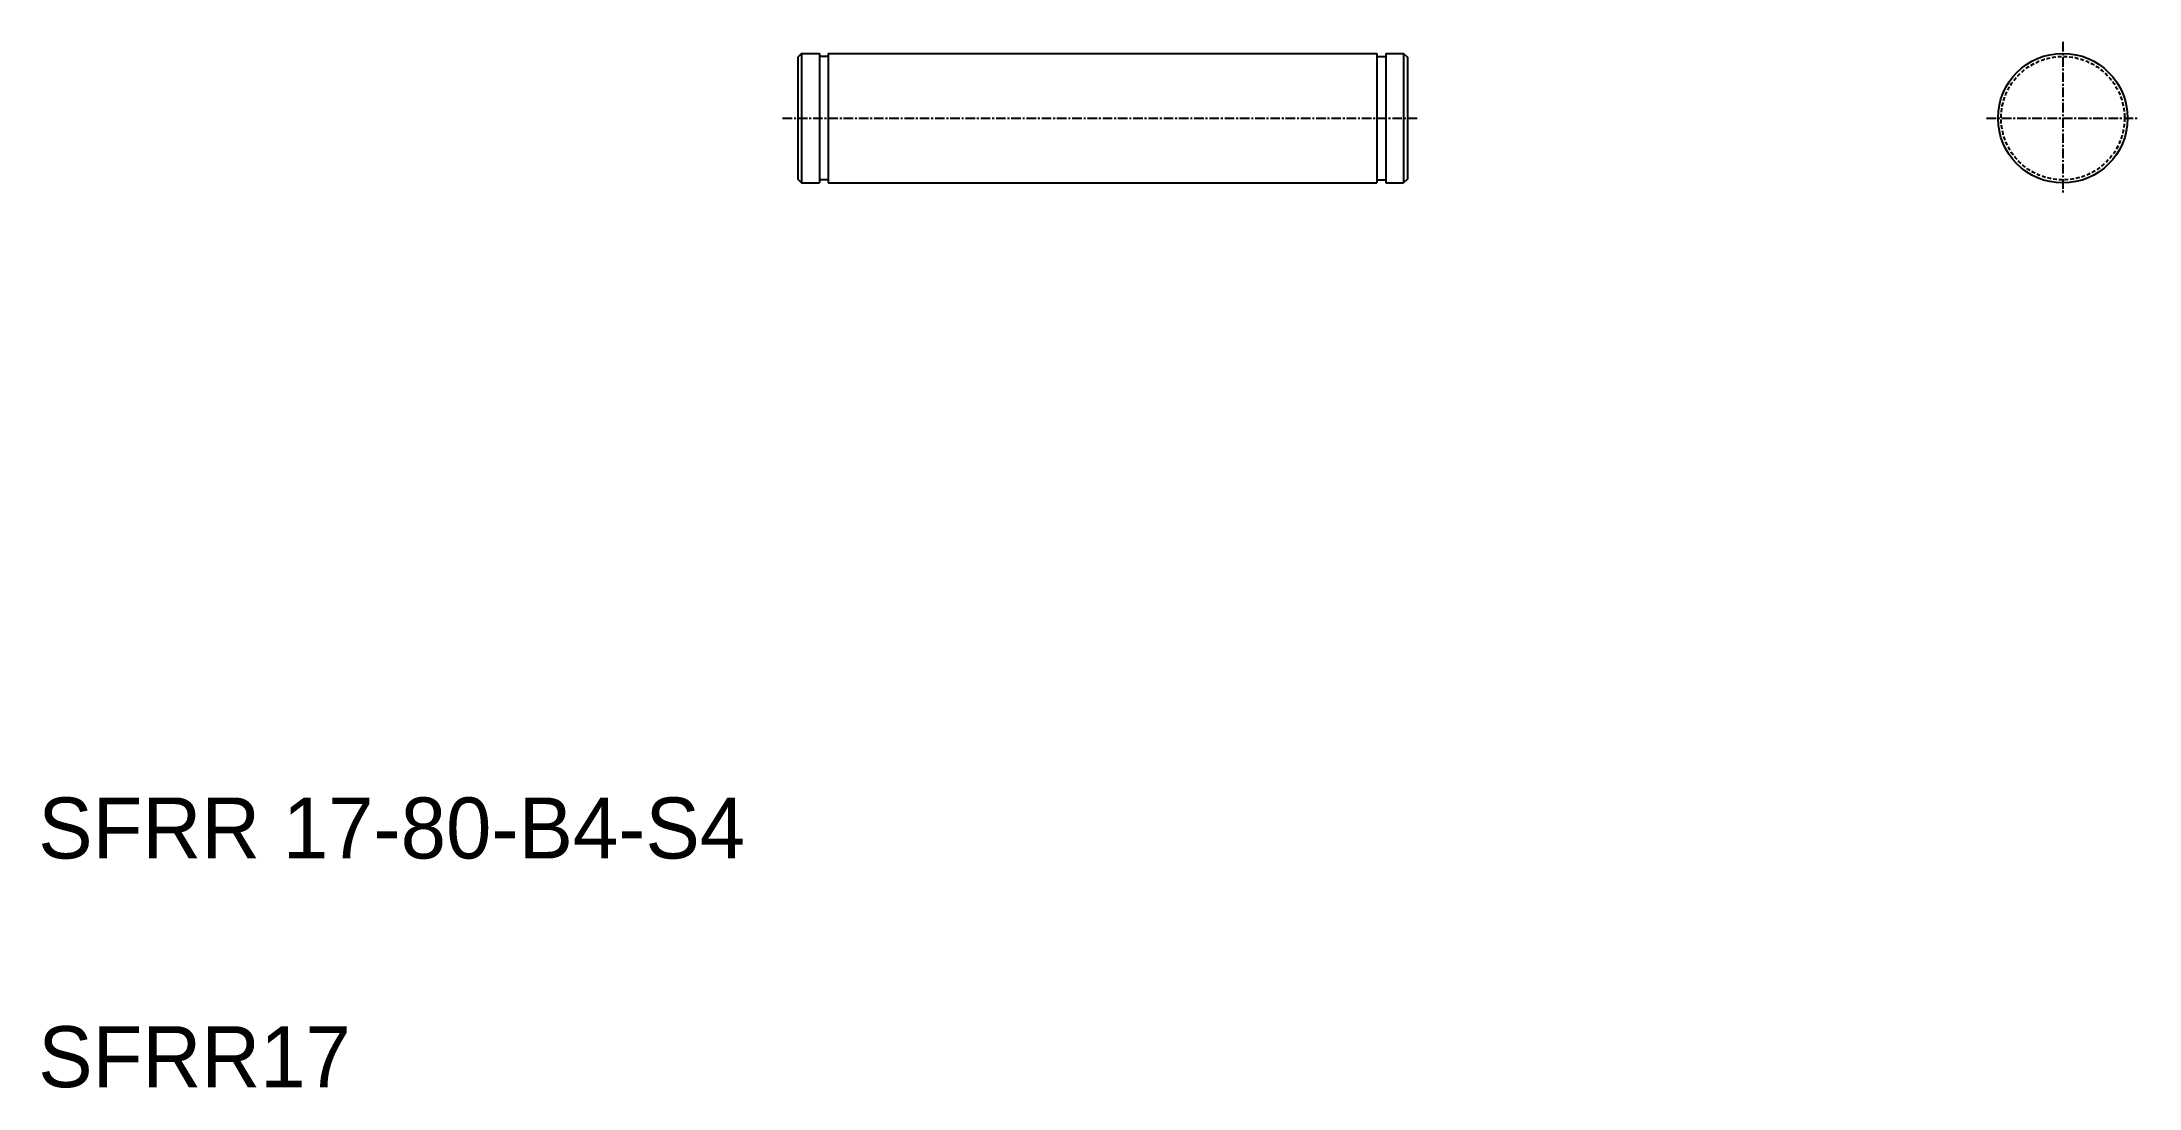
# Model space of a CAD drawing. Extents: x -52 to 223, y 4 to 141.
import ezdxf

# ---------------------------------------------------------------- set-up
doc = ezdxf.new("R2010")
doc.units = 0
doc.linetypes.add('CENTER', pattern=[2, 1.25, -0.25, 0.25, -0.25])
doc.linetypes.add('DASHED', pattern=[0.75, 0.5, -0.25])
doc.layers.get('0').update_dxf_attribs({"linetype": 'CONTINUOUS'})
doc.layers.add('CENTER', color=1, linetype='CENTER')

msp = doc.modelspace()

# ---------------------------------------------------------------- linework, layer by layer
at = {"color": 7, "linetype": 'CONTINUOUS'}
for p, q in [((47.73, 139.48), (47.23, 138.98)), ((47.23, 138.98), (47.23, 122.98)), ((47.73, 139.48), (47.73, 122.48)), ((47.73, 139.48), (50.08, 139.48)), ((50.08, 139.48), (50.08, 122.48)), ((51.23, 139.08), (50.08, 139.08)), ((51.23, 139.48), (123.23, 139.48)), ((51.23, 139.48), (51.23, 122.48)), ((123.23, 139.48), (123.23, 122.48)), ((123.23, 139.08), (124.38, 139.08)), ((124.38, 139.48), (124.38, 122.48)), ((124.38, 139.48), (126.73, 139.48)), ((126.73, 139.48), (126.73, 122.48)), ((126.73, 139.48), (127.23, 138.98)), ((127.23, 138.98), (127.23, 122.98)), ((47.23, 122.98), (47.73, 122.48)), ((47.73, 122.48), (50.08, 122.48)), ((51.23, 122.88), (50.08, 122.88)), ((51.23, 122.48), (123.23, 122.48)), ((123.23, 122.88), (124.38, 122.88)), ((124.38, 122.48), (126.73, 122.48)), ((127.23, 122.98), (126.73, 122.48))]:
    msp.add_line(p, q, dxfattribs=at)
for p, q in [((127.23, 135.48), (127.23, 135.48)), ((127.23, 131.98), (127.23, 131.98))]:
    msp.add_line(p, q)
msp.add_circle((213.21, 130.98), 8.5)
at = {"color": 3, "linetype": 'DASHED'}
msp.add_circle((213.21, 130.98), 8.1, dxfattribs=at)
at = {"layer": 'CENTER', "color": 1, "linetype": 'CENTER'}
for p, q in [((213.21, 140.98), (213.21, 120.98)), ((45.25, 130.98), (128.55, 130.98)), ((203.21, 130.98), (223.21, 130.98))]:
    msp.add_line(p, q, dxfattribs=at)

# ---------------------------------------------------------------- texts
for s, p in [('SFRR 17-80-B4-S4', (-52.41, 33.87)), ('SFRR17', (-52.41, 3.87))]:
    msp.add_text(s, height=8).set_placement(p)

doc.saveas('drawing.dxf')
